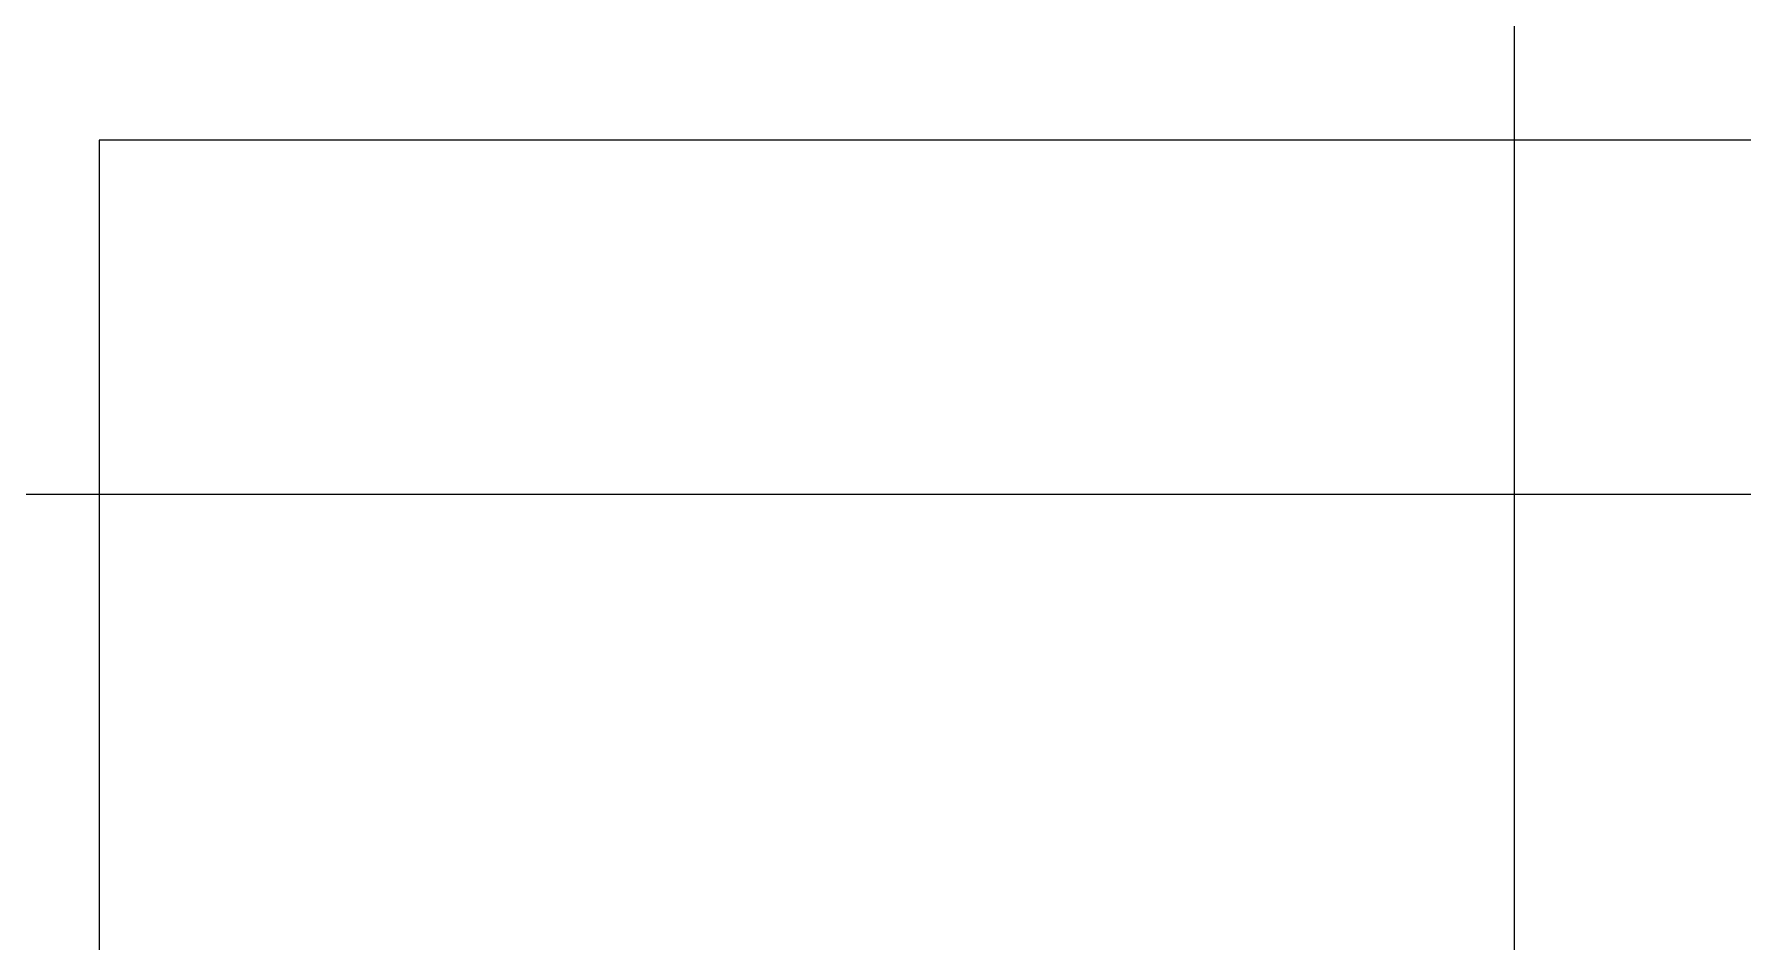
# Model space of a CAD drawing. Header units: millimetres. Extents: x -1336 to 24201, y -1370 to 16142.
# Drawn here: x 5372 to 6097, y 6510 to 6895 of the extents above; entities that cross this region are included whole.
import ezdxf

# ---------------------------------------------------------------- set-up
doc = ezdxf.new("R2010")
doc.units = ezdxf.units.MM
doc.layers.add('A-FLOOR-ZONE', color=7, linetype='Continuous', lineweight=13)
doc.layers.add('A-FURN-GEN', color=7, linetype='Continuous', lineweight=13)

msp = doc.modelspace()

# ---------------------------------------------------------------- linework, layer by layer
at = {"layer": 'A-FLOOR-ZONE'}
for p, q in [((6000, 5500), (6000, 14200)), ((2150, 6700), (8250, 6700))]:
    msp.add_line(p, q, dxfattribs=at)
at = {"layer": 'A-FURN-GEN'}
msp.add_lwpolyline([(5400, 6100), (7600, 6100), (7600, 6850), (5400, 6850)], close=True, dxfattribs=at)
at = {"layer": 'Defpoints'}
msp.add_point((5400, 6850), dxfattribs=at)
msp.add_point((5400, 6850), dxfattribs=at)

doc.saveas('drawing.dxf')
